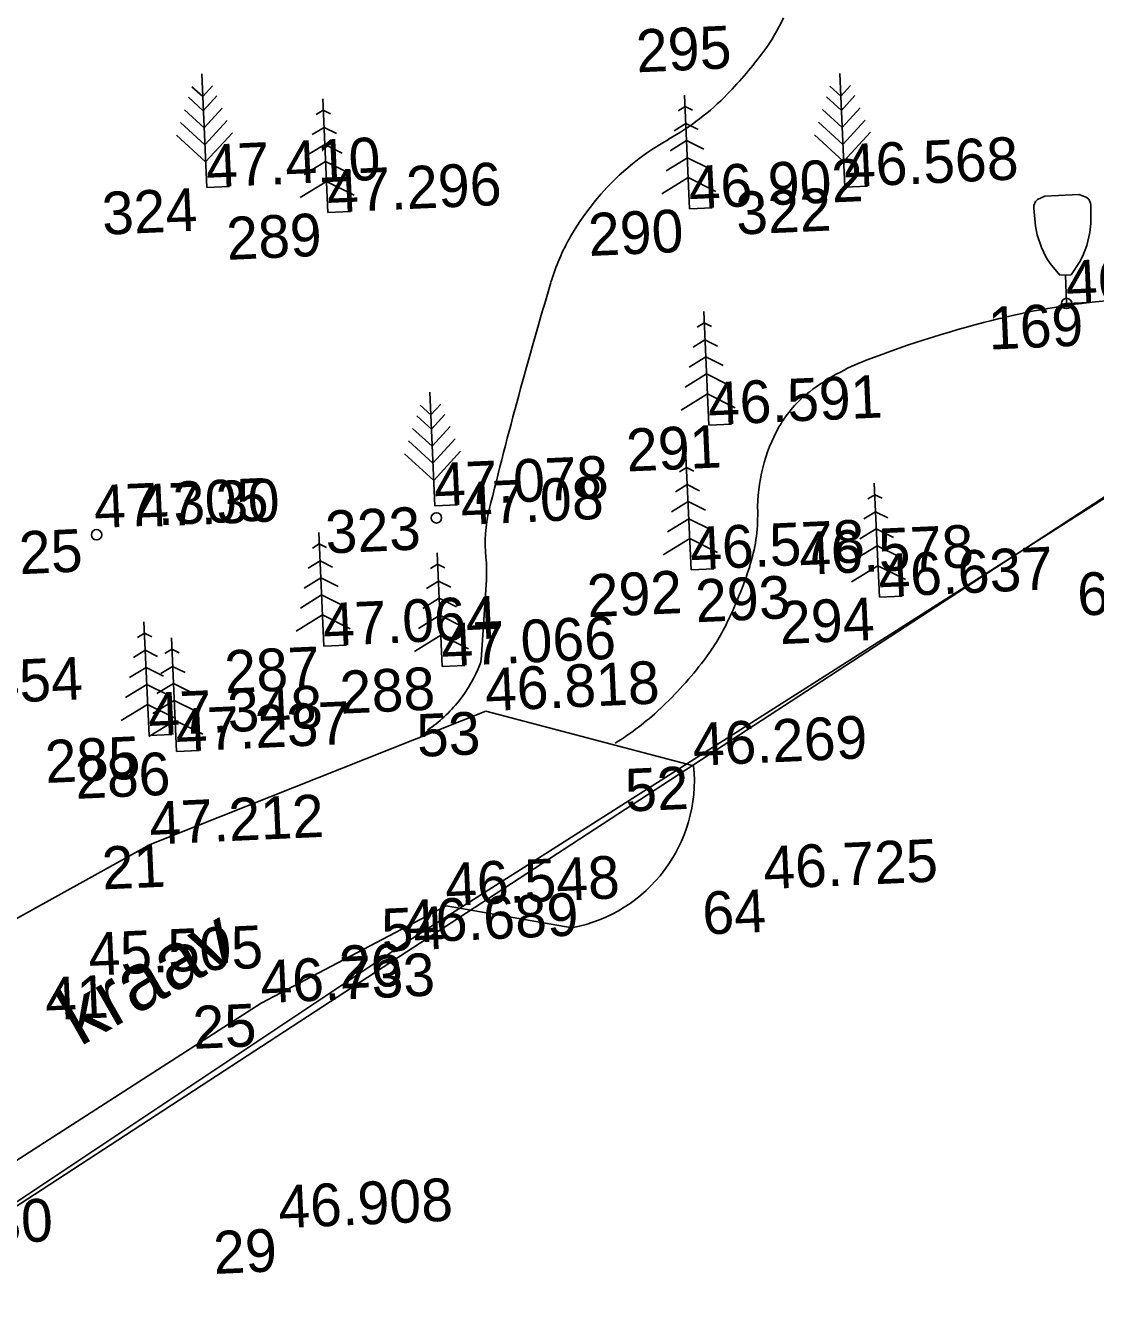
# Model space of a CAD drawing. Extents: x 642129 to 642236, y 6456939 to 6457032.
# Drawn here: x 642174.87 to 642193.67, y 6456954.67 to 6456976.96 of the extents above; entities that cross this region are included whole.
import ezdxf

# ---------------------------------------------------------------- set-up
doc = ezdxf.new("R2010")
doc.units = 0
for name, color, linetype in [('Level 10', 7, 'Continuous'), ('Level 18', 7, 'Continuous'), ('Level 28', 7, 'Continuous'), ('Level 3', 7, 'Continuous'), ('Level 34', 7, 'Continuous'), ('Level 40', 7, 'Continuous'), ('Level 43', 7, 'Continuous'), ('Level 57', 7, 'Continuous'), ('Level 59', 7, 'Continuous'), ('Level 62', 7, 'Continuous'), ('Level 63', 7, 'Continuous')]:
    doc.layers.add(name, color=color, linetype=linetype)

# ---------------------------------------------------------------- blocks, each defined once
blk = doc.blocks.new('MUMM')
at = {"layer": 'Level 18'}
blk.add_circle((0, 0), 90.9, dxfattribs=at)

msp = doc.modelspace()

# ---------------------------------------------------------------- linework, layer by layer
at = {"layer": 'Level 10'}
for p, q in [((642178.056, 6456974.117), (642177.966, 6456976.115)), ((642189.263, 6456974.124), (642189.174, 6456976.122)), ((642177.984, 6456975.716), (642177.795, 6456975.888)), ((642177.984, 6456975.716), (642178.157, 6456975.904)), ((642189.192, 6456975.722), (642189.003, 6456975.895)), ((642189.192, 6456975.722), (642189.364, 6456975.911)), ((642177.995, 6456975.466), (642177.736, 6456975.703)), ((642177.995, 6456975.466), (642178.232, 6456975.725)), ((642180.182, 6456973.675), (642180.093, 6456975.673)), ((642186.537, 6456973.742), (642186.447, 6456975.74)), ((642189.203, 6456975.472), (642188.943, 6456975.709)), ((642189.203, 6456975.472), (642189.44, 6456975.732)), ((642178.009, 6456975.166), (642177.664, 6456975.481)), ((642178.009, 6456975.166), (642178.323, 6456975.51)), ((642180.102, 6456975.473), (642179.979, 6456975.398)), ((642180.102, 6456975.473), (642180.231, 6456975.409)), ((642186.456, 6456975.54), (642186.334, 6456975.465)), ((642186.456, 6456975.54), (642186.585, 6456975.476)), ((642189.216, 6456975.173), (642188.872, 6456975.487)), ((642189.216, 6456975.173), (642189.531, 6456975.517)), ((642178.022, 6456974.866), (642177.593, 6456975.258)), ((642178.022, 6456974.866), (642178.414, 6456975.295)), ((642180.115, 6456975.173), (642179.909, 6456975.046)), ((642180.115, 6456975.173), (642180.332, 6456975.065)), ((642186.47, 6456975.241), (642186.263, 6456975.114)), ((642186.47, 6456975.241), (642186.687, 6456975.133)), ((642189.23, 6456974.873), (642188.801, 6456975.265)), ((642189.23, 6456974.873), (642189.622, 6456975.302)), ((642178.035, 6456974.567), (642177.522, 6456975.036)), ((642178.035, 6456974.567), (642178.505, 6456975.08)), ((642186.483, 6456974.941), (642186.193, 6456974.762)), ((642186.483, 6456974.941), (642186.788, 6456974.789)), ((642189.243, 6456974.573), (642188.73, 6456975.043)), ((642189.243, 6456974.573), (642189.712, 6456975.087)), ((642180.129, 6456974.874), (642179.838, 6456974.695)), ((642180.129, 6456974.874), (642180.434, 6456974.722)), ((642180.142, 6456974.574), (642179.768, 6456974.344)), ((642180.142, 6456974.574), (642180.535, 6456974.378)), ((642186.497, 6456974.641), (642186.123, 6456974.411)), ((642186.497, 6456974.641), (642186.89, 6456974.446)), ((642180.158, 6456974.224), (642179.695, 6456973.939)), ((642180.158, 6456974.224), (642180.644, 6456973.982)), ((642186.512, 6456974.292), (642186.049, 6456974.007)), ((642186.512, 6456974.292), (642186.999, 6456974.049)), ((642178.455, 6456974.135), (642178.056, 6456974.117)), ((642189.663, 6456974.142), (642189.263, 6456974.124)), ((642192.775, 6456973.965), (642193.375, 6456973.992)), ((642180.582, 6456973.693), (642180.182, 6456973.675)), ((642186.936, 6456973.76), (642186.537, 6456973.742)), ((642193.038, 6456972.575), (642193.238, 6456972.584)), ((642193.16, 6456972.08), (642193.138, 6456972.58)), ((642193.16, 6456972.08), (642193.56, 6456972.098)), ((642186.874, 6456969.942), (642186.785, 6456971.94)), ((642186.794, 6456971.74), (642186.671, 6456971.665)), ((642186.794, 6456971.74), (642186.923, 6456971.676)), ((642186.807, 6456971.44), (642186.601, 6456971.313)), ((642186.807, 6456971.44), (642187.024, 6456971.332)), ((642186.821, 6456971.141), (642186.53, 6456970.962)), ((642186.821, 6456971.141), (642187.126, 6456970.989)), ((642186.834, 6456970.841), (642186.46, 6456970.611)), ((642186.834, 6456970.841), (642187.227, 6456970.645)), ((642182.062, 6456968.523), (642181.973, 6456970.52)), ((642186.85, 6456970.491), (642186.387, 6456970.206)), ((642186.85, 6456970.491), (642187.336, 6456970.249)), ((642181.991, 6456970.121), (642181.802, 6456970.294)), ((642181.991, 6456970.121), (642182.164, 6456970.31)), ((642182.002, 6456969.871), (642181.743, 6456970.108)), ((642182.002, 6456969.871), (642182.239, 6456970.131)), ((642182.015, 6456969.571), (642181.671, 6456969.886)), ((642182.015, 6456969.571), (642182.33, 6456969.916)), ((642187.274, 6456969.96), (642186.874, 6456969.942)), ((642182.029, 6456969.272), (642181.6, 6456969.664)), ((642182.029, 6456969.272), (642182.421, 6456969.7)), ((642182.042, 6456968.972), (642181.529, 6456969.441)), ((642182.042, 6456968.972), (642182.512, 6456969.485)), ((642186.563, 6456967.4), (642186.473, 6456969.398)), ((642186.482, 6456969.198), (642186.359, 6456969.122)), ((642186.482, 6456969.198), (642186.611, 6456969.134)), ((642186.496, 6456968.898), (642186.289, 6456968.771)), ((642186.496, 6456968.898), (642186.713, 6456968.79)), ((642189.87, 6456966.923), (642189.78, 6456968.921)), ((642189.789, 6456968.721), (642189.667, 6456968.646)), ((642189.789, 6456968.721), (642189.918, 6456968.657)), ((642182.462, 6456968.54), (642182.062, 6456968.523)), ((642186.509, 6456968.599), (642186.219, 6456968.42)), ((642186.509, 6456968.599), (642186.814, 6456968.447)), ((642186.522, 6456968.299), (642186.148, 6456968.069)), ((642186.522, 6456968.299), (642186.915, 6456968.103)), ((642189.803, 6456968.422), (642189.596, 6456968.295)), ((642189.803, 6456968.422), (642190.02, 6456968.314)), ((642180.113, 6456966.06), (642180.023, 6456968.058)), ((642189.816, 6456968.122), (642189.526, 6456967.943)), ((642189.816, 6456968.122), (642190.121, 6456967.97)), ((642180.032, 6456967.858), (642179.91, 6456967.783)), ((642180.032, 6456967.858), (642180.161, 6456967.794)), ((642186.538, 6456967.949), (642186.075, 6456967.664)), ((642186.538, 6456967.949), (642187.025, 6456967.707)), ((642189.83, 6456967.822), (642189.456, 6456967.592)), ((642189.83, 6456967.822), (642190.223, 6456967.627)), ((642180.046, 6456967.558), (642179.839, 6456967.431)), ((642180.046, 6456967.558), (642180.263, 6456967.45)), ((642182.192, 6456965.704), (642182.102, 6456967.702)), ((642182.111, 6456967.502), (642181.988, 6456967.426)), ((642182.111, 6456967.502), (642182.24, 6456967.438)), ((642186.962, 6456967.418), (642186.563, 6456967.4)), ((642189.845, 6456967.473), (642189.382, 6456967.188)), ((642189.845, 6456967.473), (642190.332, 6456967.23)), ((642180.059, 6456967.259), (642179.769, 6456967.08)), ((642180.059, 6456967.259), (642180.364, 6456967.107)), ((642182.125, 6456967.202), (642181.918, 6456967.075)), ((642182.125, 6456967.202), (642182.342, 6456967.094)), ((642180.073, 6456966.959), (642179.699, 6456966.729)), ((642180.073, 6456966.959), (642180.466, 6456966.763)), ((642182.138, 6456966.902), (642181.848, 6456966.724)), ((642182.138, 6456966.902), (642182.443, 6456966.75)), ((642190.269, 6456966.941), (642189.87, 6456966.923)), ((642177.041, 6456964.488), (642176.952, 6456966.486)), ((642180.088, 6456966.61), (642179.625, 6456966.325)), ((642180.088, 6456966.61), (642180.575, 6456966.367)), ((642182.151, 6456966.603), (642181.777, 6456966.373)), ((642182.151, 6456966.603), (642182.544, 6456966.407)), ((642176.961, 6456966.286), (642176.838, 6456966.211)), ((642176.961, 6456966.286), (642177.09, 6456966.222)), ((642177.523, 6456964.207), (642177.434, 6456966.204)), ((642182.167, 6456966.253), (642181.704, 6456965.968)), ((642182.167, 6456966.253), (642182.654, 6456966.011)), ((642176.974, 6456965.987), (642176.768, 6456965.86)), ((642176.974, 6456965.987), (642177.191, 6456965.879)), ((642177.443, 6456966.005), (642177.32, 6456965.929)), ((642177.443, 6456966.005), (642177.572, 6456965.94)), ((642180.512, 6456966.078), (642180.113, 6456966.06)), ((642176.988, 6456965.687), (642176.698, 6456965.508)), ((642176.988, 6456965.687), (642177.293, 6456965.535)), ((642177.456, 6456965.705), (642177.25, 6456965.578)), ((642177.456, 6456965.705), (642177.673, 6456965.597)), ((642182.591, 6456965.722), (642182.192, 6456965.704)), ((642177.001, 6456965.387), (642176.627, 6456965.157)), ((642177.001, 6456965.387), (642177.394, 6456965.191)), ((642177.47, 6456965.405), (642177.18, 6456965.227)), ((642177.47, 6456965.405), (642177.775, 6456965.253)), ((642177.483, 6456965.106), (642177.109, 6456964.875)), ((642177.483, 6456965.106), (642177.876, 6456964.91)), ((642177.017, 6456965.038), (642176.554, 6456964.753)), ((642177.017, 6456965.038), (642177.503, 6456964.795)), ((642177.499, 6456964.756), (642177.036, 6456964.471)), ((642177.499, 6456964.756), (642177.985, 6456964.514)), ((642177.441, 6456964.506), (642177.041, 6456964.488)), ((642177.923, 6456964.225), (642177.523, 6456964.207))]:
    msp.add_line(p, q, dxfattribs=at)
for points in [[(642193.038, 6456972.575), (642192.87, 6456972.781), (642192.801, 6456972.89), (642192.716, 6456973.061), (642192.645, 6456973.284), (642192.614, 6456973.438), (642192.585, 6456973.756), (642192.585, 6456973.798), (642192.611, 6456973.87), (642192.65, 6456973.909), (642192.775, 6456973.965)], [(642193.238, 6456972.584), (642193.386, 6456972.804), (642193.446, 6456972.918), (642193.515, 6456973.097), (642193.566, 6456973.325), (642193.583, 6456973.482), (642193.584, 6456973.801), (642193.58, 6456973.842), (642193.547, 6456973.912), (642193.505, 6456973.947), (642193.375, 6456973.992)]]:
    msp.add_lwpolyline(points, dxfattribs=at)
at = {"layer": 'Level 28'}
for q in [(642197.71, 6456971.134), (642161.169, 6456947.275)]:
    msp.add_line((642181.535, 6456960.845), q, dxfattribs=at)
at = {"layer": 'Level 3'}
for centre, radius, start, end in [((642185.12, 6456978.52), 3.381, 323.6107, 335.1336), ((642182.001, 6456980.819), 7.256, 315.7516, 323.6107), ((642183.939, 6456978.932), 4.551, 299.3188, 315.7516), ((642188.396, 6456970.995), 4.551, 119.3188, 150.1928), ((642187.752, 6456971.364), 3.81, 150.1928, 163.4206), ((642265.287, 6456948.28), 84.708, 163.42059, 166.21982), ((642194.916, 6456959.915), 12.256, 94.7102, 103.7754), ((642196.739, 6456952.476), 19.916, 103.7754, 110.8839), ((642191.058, 6456967.367), 3.977, 110.8839, 127.338), ((642189.868, 6456968.926), 2.016, 127.338, 150.5279), ((642190.674, 6456968.471), 2.942, 150.5279, 181.0715), ((642185.412, 6456967.87), 2.465, 166.2198, 185.8081), ((642184.791, 6456968.361), 2.942, 342.1387, 1.0715), ((642180.507, 6456967.371), 2.465, 356.6496, 5.8081), ((642180.405, 6456969.775), 7.551, 334.0242, 342.1387), ((642088.458, 6456972.76), 94.672, 355.79464, 356.64964), ((642183.699, 6456968.169), 3.886, 322.7041, 334.0242), ((642182.639, 6456965.834), 0.236, 338.5922, 355.7946), ((642181.327, 6456969.976), 6.868, 313.0365, 322.7041), ((642180.502, 6456966.673), 2.532, 321.4615, 338.5922), ((642180.518, 6456966.66), 2.511, 304.259, 321.4615), ((642182.593, 6456968.621), 5.014, 301.7164, 313.0365)]:
    msp.add_arc(centre, radius, start, end, dxfattribs=at)
at = {"layer": 'Level 34'}
for p, q in [((642177.063, 6456962.574), (642182.958, 6456964.918)), ((642179.013, 6456959.788), (642182.258, 6456961.497)), ((642182.258, 6456961.497), (642184.473, 6456961.114))]:
    msp.add_line(p, q, dxfattribs=at)
msp.add_arc((642183.981, 6456963.706), 2.639, 280.7376, 5.4482, dxfattribs=at)
at = {"layer": 'Level 40'}
msp.add_line((642197.675, 6456971.192), (642161.091, 6456947.351), dxfattribs=at)
at = {"layer": 'Level 43'}
for p, q in [((642186.608, 6456963.957), (642182.958, 6456964.918)), ((642177.063, 6456962.574), (642170.215, 6456958.79)), ((642172.302, 6456955.475), (642179.013, 6456959.788))]:
    msp.add_line(p, q, dxfattribs=at)

# ---------------------------------------------------------------- block references
at = {"layer": 'Level 59', "xscale": 0.0009998909965268337, "yscale": 0.0009998909965268337, "rotation": 2.563975266493603}
for p in [(642193.16, 6456972.08), (642182.089, 6456968.314), (642176.12, 6456968.017)]:
    msp.add_blockref('MUMM', p, dxfattribs=at)

# ---------------------------------------------------------------- texts
at = {"layer": 'Level 57'}
msp.add_text('kraav', height=0.9999, rotation=29.7137, dxfattribs=at).set_placement((642175.825, 6456959.018))
at = {"layer": 'Level 59'}
for s, p in [('47.30', (642176.843, 6456968.146)), ('47.08', (642182.532, 6456968.187))]:
    msp.add_text(s, height=0.7499, rotation=2.564, dxfattribs=at).set_placement(p)
at = {"layer": 'Level 62'}
for s, p in [('295', (642185.613, 6456976.139)), ('324', (642176.231, 6456973.285)), ('322', (642187.368, 6456973.288)), ('289', (642178.417, 6456972.845)), ('290', (642184.771, 6456972.913)), ('169', (642191.796, 6456971.268)), ('291', (642185.439, 6456969.127)), ('323', (642180.155, 6456967.686)), ('325', (642174.216, 6456967.298)), ('292', (642184.75, 6456966.568)), ('65', (642193.362, 6456966.595)), ('293', (642186.653, 6456966.479)), ('294', (642188.128, 6456966.095)), ('287', (642178.383, 6456965.232)), ('288', (642180.408, 6456964.873)), ('53', (642181.759, 6456964.114)), ('285', (642175.229, 6456963.656)), ('286', (642175.758, 6456963.377)), ('52', (642185.42, 6456963.153)), ('21', (642176.23, 6456961.786)), ('64', (642186.777, 6456960.993)), ('54', (642181.141, 6456960.696)), ('26', (642180.395, 6456960.043)), ('41', (642175.23, 6456959.488)), ('25', (642177.826, 6456958.985)), ('29', (642178.187, 6456955.031))]:
    msp.add_text(s, height=0.7499, rotation=2.564, dxfattribs=at).set_placement(p)
at = {"layer": 'Level 63'}
for s, p in [('47.410', (642178.056, 6456974.117)), ('46.568', (642189.263, 6456974.124)), ('47.296', (642180.182, 6456973.675)), ('46.902', (642186.537, 6456973.742)), ('46.495', (642193.16, 6456972.08)), ('46.591', (642186.874, 6456969.942)), ('47.078', (642182.062, 6456968.523)), ('47.305', (642176.088, 6456968.133)), ('46.578', (642186.563, 6456967.4)), ('46.578', (642188.477, 6456967.311)), ('46.637', (642189.87, 6456966.923)), ('47.064', (642180.113, 6456966.06)), ('47.066', (642182.192, 6456965.704)), ('47.454', (642172.827, 6456964.989)), ('46.818', (642182.958, 6456964.918)), ('47.348', (642177.041, 6456964.488)), ('47.237', (642177.523, 6456964.207)), ('46.269', (642186.608, 6456963.957)), ('47.212', (642177.063, 6456962.574)), ('46.725', (642187.847, 6456961.791)), ('46.548', (642182.258, 6456961.497)), ('46.689', (642181.535, 6456960.845)), ('45.505', (642175.993, 6456960.273)), ('46.733', (642179.013, 6456959.788)), ('46.908', (642179.328, 6456955.833)), ('46.730', (642172.302, 6456955.475))]:
    msp.add_text(s, height=0.7499, rotation=2.564, dxfattribs=at).set_placement(p)

doc.saveas('drawing.dxf')
